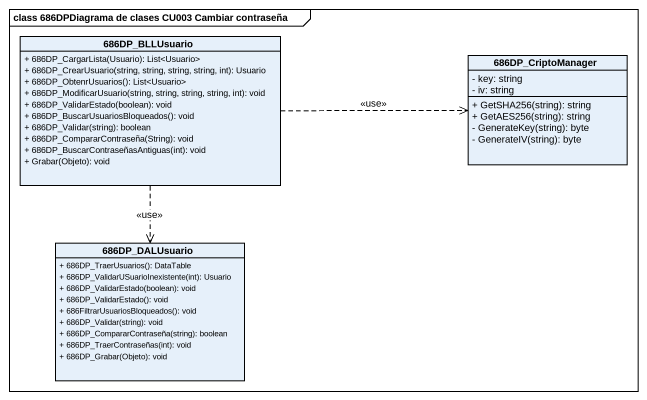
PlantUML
@startuml
mainframe class 686DPDiagrama de clases CU003 Cambiar contraseña
hide circle
hide empty members
skinparam classAttributeIconSize 0
class "686DP_BLLUsuario" as c686DP_BLLUsuario {
  + 686DP_CargarLista(Usuario): List<Usuario>
  + 686DP_CrearUsuario(string, string, string, string, int): Usuario
  + 686DP_ObtenrUsuarios(): List<Usuario>
  + 686DP_ModificarUsuario(string, string, string, string, int): void
  + 686DP_ValidarEstado(boolean): void
  + 686DP_BuscarUsuariosBloqueados(): void
  + 686DP_Validar(string): boolean
  + 686DP_CompararContraseña(String): void
  + 686DP_BuscarContraseñasAntiguas(int): void
  + Grabar(Objeto): void
}
class "686DP_CriptoManager" as c686DP_CriptoManager {
  - key: string
  - iv: string
  + GetSHA256(string): string
  + GetAES256(string): string
  - GenerateKey(string): byte
  - GenerateIV(string): byte
}
class "686DP_DALUsuario" as c686DP_DALUsuario {
  + 686DP_TraerUsuarios(): DataTable
  + 686DP_ValidarUSuarioInexistente(int): Usuario
  + 686DP_ValidarEstado(boolean): void
  + 686DP_ValidarEstado(): void
  + 686FiltrarUsuariosBloqueados(): void
  + 686DP_Validar(string): void
  + 686DP_CompararContraseña(string): boolean
  + 686DP_TraerContraseñas(int): void
  + 686DP_Grabar(Objeto): void
}
c686DP_BLLUsuario .right.> c686DP_CriptoManager : <<use>>
c686DP_BLLUsuario ..> c686DP_DALUsuario : <<use>>
@enduml
